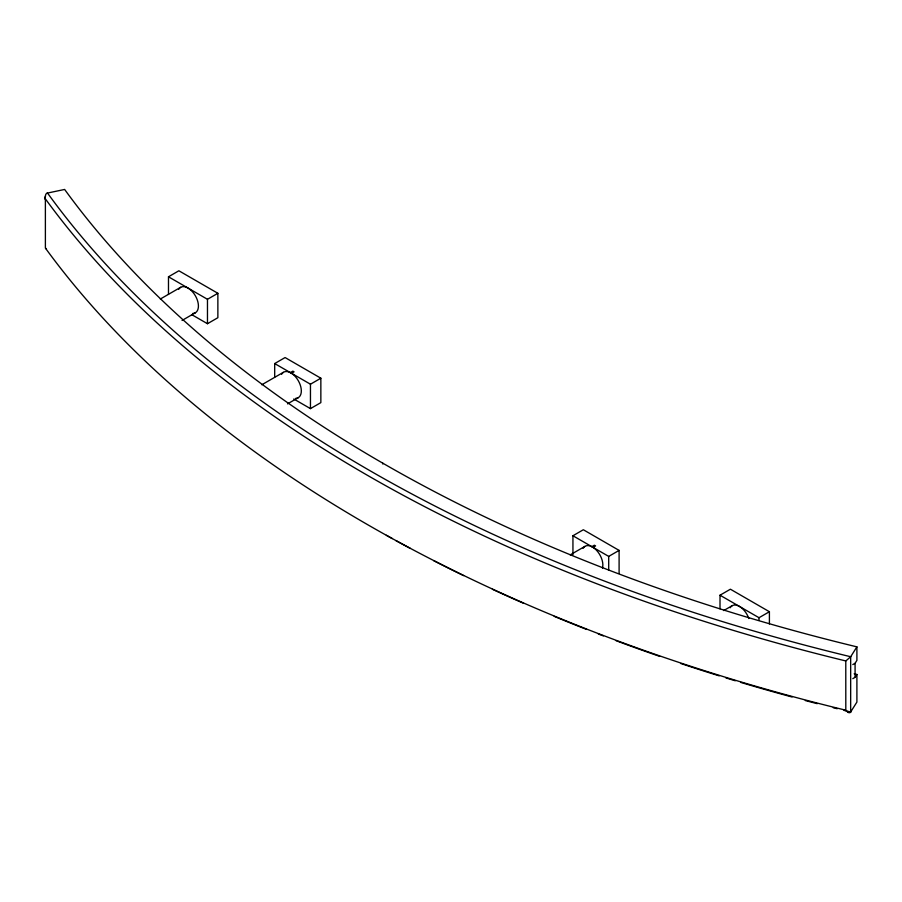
<?xml version="1.0" encoding="UTF-8"?>
<svg xmlns="http://www.w3.org/2000/svg" width="902" height="902" viewBox="0 0 902 902"><rect width="100%" height="100%" fill="white"/><g stroke="black" fill="none" stroke-linecap="round" stroke-linejoin="round"><path stroke-width="1.35" d="M846.245 710.844A4.003 3.822 -49.5 0 1 845.805 710.246L845.783 660.974L850.597 656.836M45.123 196.41L45.111 197.121M850.665 656.746L856.9 646.858A1477.803 853.202 0 0 1 382.786 463.177A1477.803 853.202 0 0 1 64.64 189.454L47.524 193.051A1495.099 863.191 0 0 0 850.676 656.735L850.665 711.971A1495.099 863.191 0 0 1 843.934 710.37M852.807 664.582L855.085 663.263L856.9 660.388L856.9 646.858M852.807 678.665L855.085 677.346L856.9 674.471A1477.792 853.191 0 0 1 854.183 673.817M850.665 711.971L856.9 702.083L856.9 674.471M845.783 660.974L845.817 660.952A1499.868 865.943 0 0 1 45.382 198.868L45.393 248.095A1499.868 865.943 0 0 0 845.783 710.201M168.482 294.424L168.482 276.79L178.878 270.78L217.867 293.297L217.867 317.707L207.471 323.717L191.63 314.572M160.342 299.024L180.671 287.287M207.471 323.717L207.471 299.295L217.867 293.297M182.057 320.447L195.373 312.757M274.693 377.126L274.693 363.562L285.088 357.553L320.853 378.209L320.853 402.619L310.457 408.629L293.77 398.988M261.817 384.759L283.341 372.346M290.331 372.594L292.846 371.128L294.075 371.838L291.549 373.293M274.693 363.562L310.457 384.207L320.853 378.209M287.524 403.882L298.291 397.658M572.939 554.741L572.939 535.754L583.335 529.745L619.099 550.4L619.099 573.458M570.233 554.865L584.857 546.42M591.847 546.668L594.373 545.214L595.591 545.913L593.065 547.379M572.939 535.754L608.703 556.399L619.099 550.4M720.01 608.771L720.01 595.207L730.406 589.209L769.406 611.725L769.406 623.925M723.72 610.564L732.165 605.693M759.01 620.441L759.01 617.723L769.406 611.725M46.442 248.512L45.731 248.602M168.482 276.79L207.471 299.295M720.01 595.207L759.01 617.723M847.553 711.802L846.279 710.81M45.213 198.012L45.123 197.346M855.085 663.263L855.085 677.346M608.703 556.399L608.703 569.963M382.786 463.177L382.786 464.023M310.457 384.207L310.457 408.629M178.675 289.35A14.703 8.501 59.9 0 1 195.306 295.664A14.703 8.501 59.9 0 1 192.802 313.445M281.604 374.251A14.703 8.49 60 0 1 298.212 380.554A14.703 8.49 60 0 1 295.709 398.346M583.12 548.326A14.703 8.49 60 0 1 596.199 549.961A14.703 8.49 60 0 1 602.457 568.08M730.18 607.756A14.703 8.468 60 0 1 739.493 606.426A14.703 8.468 60 0 1 748.818 618.535M850.699 712.23A3.89 2.774 63.4 0 1 847.474 712.005M837.236 708.724A1495.099 863.191 0 0 1 833.222 707.732M817.223 703.661A1495.099 863.191 0 0 1 805.283 700.55M792.069 697.009A1495.099 863.191 0 0 1 740.689 682.397M735.299 680.784A1495.099 863.191 0 0 1 725.907 677.921M719.221 675.857A1495.099 863.191 0 0 1 680.784 663.511M659.847 656.419A1495.099 863.191 0 0 1 616.043 640.691M603.337 635.899A1495.099 863.191 0 0 1 598.285 633.971M586.627 629.438A1495.099 863.191 0 0 1 554.189 616.348M523.634 603.314A1495.099 863.191 0 0 1 492.413 589.265M463.673 575.634A1495.099 863.191 0 0 1 433.648 560.627M410.365 548.416A1495.099 863.191 0 0 1 395.899 540.569M392.314 538.584A1495.099 863.191 0 0 1 386.349 535.269M45.472 196.41A3.89 3.484 65.4 0 1 47.242 192.893M44.829 199.049A4.003 1.657 78.2 0 1 44.626 197.888"/></g></svg>
